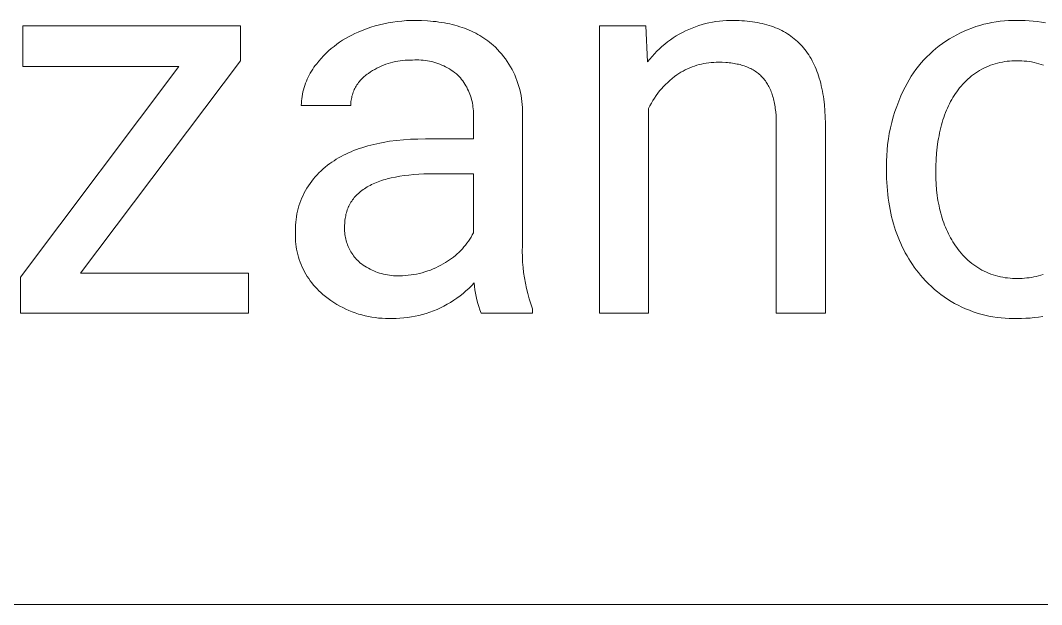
# Model space of a CAD drawing. Header units: millimetres. Extents: x -1656 to 3995, y -637 to 3312.
# Drawn here: x 2391.9 to 2533.3, y -320.6 to -239.8 of the extents above; entities that cross this region are included whole.
import ezdxf

# ---------------------------------------------------------------- set-up
doc = ezdxf.new("R2010")
doc.units = ezdxf.units.MM
doc.header["$MEASUREMENT"] = 0
doc.layers.add('Domyślny', color=7, linetype='Continuous', true_color=0x000000)

msp = doc.modelspace()

# ---------------------------------------------------------------- linework, layer by layer
at = {"layer": 'Domyślny', "color": 18, "lineweight": 15, "true_color": 0x000000}
for p, q in [((2441.61, -240.38), (2442.22, -240.23)), ((2442.22, -240.23), (2442.83, -240.11)), ((2442.83, -240.11), (2443.45, -240)), ((2443.45, -240), (2444.07, -239.92)), ((2444.07, -239.92), (2444.7, -239.86)), ((2444.7, -239.86), (2445.33, -239.81)), ((2445.33, -239.81), (2445.95, -239.79)), ((2445.95, -239.79), (2446.58, -239.79)), ((2446.58, -239.79), (2447.43, -239.8)), ((2447.43, -239.8), (2448.26, -239.84)), ((2448.26, -239.84), (2448.66, -239.87)), ((2448.66, -239.87), (2449.06, -239.91)), ((2449.06, -239.91), (2449.45, -239.95)), ((2449.45, -239.95), (2449.84, -240)), ((2449.84, -240), (2450.22, -240.06)), ((2450.22, -240.06), (2450.59, -240.12)), ((2450.59, -240.12), (2450.96, -240.19)), ((2450.96, -240.19), (2451.33, -240.27)), ((2451.33, -240.27), (2451.68, -240.35)), ((2486.26, -240.35), (2486.74, -240.22)), ((2486.74, -240.22), (2487.22, -240.11)), ((2487.22, -240.11), (2487.7, -240.01)), ((2487.7, -240.01), (2488.18, -239.94)), ((2488.18, -239.94), (2488.67, -239.87)), ((2488.67, -239.87), (2489.15, -239.83)), ((2489.15, -239.83), (2489.64, -239.8)), ((2489.64, -239.8), (2490.13, -239.79)), ((2490.13, -239.79), (2490.62, -239.79)), ((2490.62, -239.79), (2491.02, -239.79)), ((2491.02, -239.79), (2491.4, -239.8)), ((2491.4, -239.8), (2491.78, -239.82)), ((2491.78, -239.82), (2492.15, -239.85)), ((2492.15, -239.85), (2492.52, -239.88)), ((2492.52, -239.88), (2492.88, -239.91)), ((2492.88, -239.91), (2493.23, -239.96)), ((2493.23, -239.96), (2493.58, -240.01)), ((2493.58, -240.01), (2493.92, -240.07)), ((2493.92, -240.07), (2494.26, -240.14)), ((2494.26, -240.14), (2494.59, -240.21)), ((2494.59, -240.21), (2494.91, -240.29)), ((2494.91, -240.29), (2495.23, -240.38)), ((2525.27, -240.32), (2525.83, -240.19)), ((2525.83, -240.19), (2526.39, -240.07)), ((2526.39, -240.07), (2526.96, -239.98)), ((2526.96, -239.98), (2527.53, -239.9)), ((2527.53, -239.9), (2528.11, -239.85)), ((2528.11, -239.85), (2528.68, -239.81)), ((2528.68, -239.81), (2529.26, -239.79)), ((2529.26, -239.79), (2529.84, -239.79)), ((2529.84, -239.79), (2530.41, -239.78)), ((2530.41, -239.78), (2530.97, -239.79)), ((2530.97, -239.79), (2531.54, -239.82)), ((2531.54, -239.82), (2532.11, -239.86)), ((2532.11, -239.86), (2532.67, -239.93)), ((2532.67, -239.93), (2533.24, -240.01)), ((2533.24, -240.01), (2533.79, -240.12)), ((2392.22, -246.14), (2392.22, -240.53)), ((2392.22, -240.53), (2422.37, -240.53)), ((2422.37, -240.53), (2422.37, -245.35)), ((2437.76, -241.81), (2438.2, -241.6)), ((2438.2, -241.6), (2438.64, -241.41)), ((2438.64, -241.41), (2439.22, -241.16)), ((2439.22, -241.16), (2439.81, -240.94)), ((2439.81, -240.94), (2440.4, -240.73)), ((2440.4, -240.73), (2441, -240.55)), ((2441, -240.55), (2441.61, -240.38)), ((2451.68, -240.35), (2452.03, -240.45)), ((2452.03, -240.45), (2452.38, -240.54)), ((2452.38, -240.54), (2452.72, -240.65)), ((2452.72, -240.65), (2453.05, -240.76)), ((2453.05, -240.76), (2453.38, -240.87)), ((2453.38, -240.87), (2453.7, -241)), ((2453.7, -241), (2454.02, -241.13)), ((2454.02, -241.13), (2454.33, -241.27)), ((2454.33, -241.27), (2454.63, -241.41)), ((2454.63, -241.41), (2454.93, -241.56)), ((2454.93, -241.56), (2455.22, -241.72)), ((2455.22, -241.72), (2455.51, -241.88)), ((2472.05, -280.29), (2472.05, -240.52)), ((2472.05, -240.52), (2478.49, -240.52)), ((2478.49, -240.52), (2478.71, -245.53)), ((2482.69, -241.93), (2483.11, -241.68)), ((2483.11, -241.68), (2483.54, -241.44)), ((2483.54, -241.44), (2483.98, -241.22)), ((2483.98, -241.22), (2484.42, -241.02)), ((2484.42, -241.02), (2484.87, -240.83)), ((2484.87, -240.83), (2485.33, -240.65)), ((2485.33, -240.65), (2485.8, -240.49)), ((2485.8, -240.49), (2486.26, -240.35)), ((2495.23, -240.38), (2495.54, -240.47)), ((2495.54, -240.47), (2495.85, -240.57)), ((2495.85, -240.57), (2496.15, -240.68)), ((2496.15, -240.68), (2496.44, -240.79)), ((2496.44, -240.79), (2496.73, -240.91)), ((2496.73, -240.91), (2497.01, -241.04)), ((2497.01, -241.04), (2497.28, -241.18)), ((2497.28, -241.18), (2497.55, -241.32)), ((2497.55, -241.32), (2497.81, -241.47)), ((2497.81, -241.47), (2498.07, -241.63)), ((2498.07, -241.63), (2498.32, -241.79)), ((2521.51, -241.76), (2522.02, -241.5)), ((2522.02, -241.5), (2522.55, -241.26)), ((2522.55, -241.26), (2523.08, -241.04)), ((2523.08, -241.04), (2523.62, -240.83)), ((2523.62, -240.83), (2524.16, -240.64)), ((2524.16, -240.64), (2524.71, -240.47)), ((2524.71, -240.47), (2525.27, -240.32)), ((2435.31, -243.37), (2435.7, -243.08)), ((2435.7, -243.08), (2436.09, -242.8)), ((2436.09, -242.8), (2436.49, -242.53)), ((2436.49, -242.53), (2436.91, -242.28)), ((2436.91, -242.28), (2437.33, -242.04)), ((2437.33, -242.04), (2437.76, -241.81)), ((2455.51, -241.88), (2455.79, -242.05)), ((2455.79, -242.05), (2456.06, -242.23)), ((2456.06, -242.23), (2456.33, -242.41)), ((2456.33, -242.41), (2456.59, -242.6)), ((2456.59, -242.6), (2456.85, -242.8)), ((2456.85, -242.8), (2457.1, -243)), ((2457.1, -243), (2457.35, -243.21)), ((2480.71, -243.38), (2481.09, -243.06)), ((2481.09, -243.06), (2481.47, -242.76)), ((2481.47, -242.76), (2481.87, -242.47)), ((2481.87, -242.47), (2482.27, -242.19)), ((2482.27, -242.19), (2482.69, -241.93)), ((2498.32, -241.79), (2498.56, -241.96)), ((2498.56, -241.96), (2498.8, -242.14)), ((2498.8, -242.14), (2499.03, -242.32)), ((2499.03, -242.32), (2499.26, -242.51)), ((2499.26, -242.51), (2499.48, -242.71)), ((2499.48, -242.71), (2499.69, -242.92)), ((2499.69, -242.92), (2499.9, -243.13)), ((2499.9, -243.13), (2500.1, -243.35)), ((2519.09, -243.31), (2519.55, -242.97)), ((2519.55, -242.97), (2520.02, -242.64)), ((2520.02, -242.64), (2520.5, -242.33)), ((2520.5, -242.33), (2521, -242.04)), ((2521, -242.04), (2521.51, -241.76)), ((2433.87, -244.67), (2434.22, -244.33)), ((2434.22, -244.33), (2434.57, -244)), ((2434.57, -244), (2434.93, -243.68)), ((2434.93, -243.68), (2435.31, -243.37)), ((2457.35, -243.21), (2457.66, -243.5)), ((2457.66, -243.5), (2457.96, -243.81)), ((2457.96, -243.81), (2458.24, -244.12)), ((2458.24, -244.12), (2458.52, -244.44)), ((2458.52, -244.44), (2458.79, -244.77)), ((2479.33, -244.77), (2479.66, -244.4)), ((2479.66, -244.4), (2480, -244.05)), ((2480, -244.05), (2480.35, -243.71)), ((2480.35, -243.71), (2480.71, -243.38)), ((2500.1, -243.35), (2500.3, -243.57)), ((2500.3, -243.57), (2500.49, -243.8)), ((2500.49, -243.8), (2500.67, -244.04)), ((2500.67, -244.04), (2500.85, -244.29)), ((2500.85, -244.29), (2501.02, -244.54)), ((2501.02, -244.54), (2501.18, -244.8)), ((2517.37, -244.83), (2517.78, -244.43)), ((2517.78, -244.43), (2518.2, -244.04)), ((2518.2, -244.04), (2518.64, -243.67)), ((2518.64, -243.67), (2519.09, -243.31)), ((2422.37, -245.35), (2400.2, -274.74)), ((2432.72, -246.02), (2432.92, -245.77)), ((2432.92, -245.77), (2433.23, -245.4)), ((2433.23, -245.4), (2433.54, -245.03)), ((2433.54, -245.03), (2433.87, -244.67)), ((2442.17, -245.96), (2441.85, -246.09)), ((2442.49, -245.84), (2442.17, -245.96)), ((2442.81, -245.73), (2442.49, -245.84)), ((2443.14, -245.63), (2442.81, -245.73)), ((2443.47, -245.54), (2443.14, -245.63)), ((2443.8, -245.47), (2443.47, -245.54)), ((2444.14, -245.4), (2443.8, -245.47)), ((2444.48, -245.35), (2444.14, -245.4)), ((2444.82, -245.31), (2444.48, -245.35)), ((2445.16, -245.28), (2444.82, -245.31)), ((2445.5, -245.26), (2445.16, -245.28)), ((2445.84, -245.26), (2445.5, -245.26)), ((2446.19, -245.26), (2445.84, -245.26)), ((2446.48, -245.25), (2446.19, -245.26)), ((2446.78, -245.24), (2446.48, -245.25)), ((2447.07, -245.25), (2446.78, -245.24)), ((2447.37, -245.26), (2447.07, -245.25)), ((2447.66, -245.28), (2447.37, -245.26)), ((2447.96, -245.32), (2447.66, -245.28)), ((2448.25, -245.36), (2447.96, -245.32)), ((2448.54, -245.42), (2448.25, -245.36)), ((2448.83, -245.48), (2448.54, -245.42)), ((2449.11, -245.55), (2448.83, -245.48)), ((2449.4, -245.64), (2449.11, -245.55)), ((2449.68, -245.73), (2449.4, -245.64)), ((2449.95, -245.83), (2449.68, -245.73)), ((2450.23, -245.95), (2449.95, -245.83)), ((2450.5, -246.07), (2450.23, -245.95)), ((2458.79, -244.77), (2459.05, -245.11)), ((2459.05, -245.11), (2459.29, -245.46)), ((2459.29, -245.46), (2459.52, -245.82)), ((2459.52, -245.82), (2459.74, -246.18)), ((2478.71, -245.53), (2479.02, -245.14)), ((2479.02, -245.14), (2479.33, -244.77)), ((2485.85, -245.89), (2485.52, -245.98)), ((2486.18, -245.81), (2485.85, -245.89)), ((2486.51, -245.74), (2486.18, -245.81)), ((2486.85, -245.68), (2486.51, -245.74)), ((2487.19, -245.63), (2486.85, -245.68)), ((2487.53, -245.6), (2487.19, -245.63)), ((2487.87, -245.58), (2487.53, -245.6)), ((2488.21, -245.57), (2487.87, -245.58)), ((2488.55, -245.57), (2488.21, -245.57)), ((2489.06, -245.57), (2488.55, -245.57)), ((2489.54, -245.6), (2489.06, -245.57)), ((2489.78, -245.62), (2489.54, -245.6)), ((2490.01, -245.64), (2489.78, -245.62)), ((2490.24, -245.66), (2490.01, -245.64)), ((2490.47, -245.69), (2490.24, -245.66)), ((2490.69, -245.73), (2490.47, -245.69)), ((2490.9, -245.77), (2490.69, -245.73)), ((2491.11, -245.81), (2490.9, -245.77)), ((2491.32, -245.85), (2491.11, -245.81)), ((2491.53, -245.9), (2491.32, -245.85)), ((2491.72, -245.96), (2491.53, -245.9)), ((2491.92, -246.02), (2491.72, -245.96)), ((2501.18, -244.8), (2501.34, -245.07)), ((2501.34, -245.07), (2501.49, -245.35)), ((2501.49, -245.35), (2501.64, -245.63)), ((2501.64, -245.63), (2501.78, -245.92)), ((2501.78, -245.92), (2501.91, -246.21)), ((2516.22, -246.12), (2516.59, -245.67)), ((2516.59, -245.67), (2516.97, -245.25)), ((2516.97, -245.25), (2517.37, -244.83)), ((2526.52, -245.87), (2526.2, -245.98)), ((2526.84, -245.77), (2526.52, -245.87)), ((2527.17, -245.68), (2526.84, -245.77)), ((2527.5, -245.6), (2527.17, -245.68)), ((2527.83, -245.54), (2527.5, -245.6)), ((2528.16, -245.48), (2527.83, -245.54)), ((2528.49, -245.44), (2528.16, -245.48)), ((2528.83, -245.41), (2528.49, -245.44)), ((2529.16, -245.39), (2528.83, -245.41)), ((2529.5, -245.38), (2529.16, -245.39)), ((2529.84, -245.38), (2529.5, -245.38)), ((2530.18, -245.38), (2529.84, -245.38)), ((2530.52, -245.38), (2530.18, -245.38)), ((2530.86, -245.4), (2530.52, -245.38)), ((2531.2, -245.44), (2530.86, -245.4)), ((2531.54, -245.48), (2531.2, -245.44)), ((2531.88, -245.53), (2531.54, -245.48)), ((2532.21, -245.6), (2531.88, -245.53)), ((2532.55, -245.68), (2532.21, -245.6)), ((2532.88, -245.77), (2532.55, -245.68)), ((2533.2, -245.87), (2532.88, -245.77)), ((2533.53, -245.98), (2533.2, -245.87)), ((2391.9, -275.29), (2413.84, -246.14)), ((2413.84, -246.14), (2392.22, -246.14)), ((2431.73, -247.61), (2431.88, -247.34)), ((2431.88, -247.34), (2432.03, -247.06)), ((2432.03, -247.06), (2432.19, -246.79)), ((2432.19, -246.79), (2432.36, -246.53)), ((2432.36, -246.53), (2432.54, -246.27)), ((2432.54, -246.27), (2432.72, -246.02)), ((2439.76, -247.32), (2439.61, -247.44)), ((2439.92, -247.21), (2439.76, -247.32)), ((2440.07, -247.11), (2439.92, -247.21)), ((2440.35, -246.91), (2440.07, -247.11)), ((2440.64, -246.73), (2440.35, -246.91)), ((2440.94, -246.55), (2440.64, -246.73)), ((2441.24, -246.39), (2440.94, -246.55)), ((2441.54, -246.24), (2441.24, -246.39)), ((2441.85, -246.09), (2441.54, -246.24)), ((2450.76, -246.2), (2450.5, -246.07)), ((2451.02, -246.34), (2450.76, -246.2)), ((2451.28, -246.49), (2451.02, -246.34)), ((2451.53, -246.64), (2451.28, -246.49)), ((2451.77, -246.81), (2451.53, -246.64)), ((2452.01, -246.98), (2451.77, -246.81)), ((2452.25, -247.16), (2452.01, -246.98)), ((2452.47, -247.35), (2452.25, -247.16)), ((2452.65, -247.54), (2452.47, -247.35)), ((2459.74, -246.18), (2459.95, -246.55)), ((2459.95, -246.55), (2460.14, -246.93)), ((2460.14, -246.93), (2460.32, -247.32)), ((2460.32, -247.32), (2460.49, -247.71)), ((2482.76, -247.32), (2482.43, -247.56)), ((2483.04, -247.13), (2482.76, -247.32)), ((2483.33, -246.95), (2483.04, -247.13)), ((2483.63, -246.78), (2483.33, -246.95)), ((2483.93, -246.62), (2483.63, -246.78)), ((2484.24, -246.47), (2483.93, -246.62)), ((2484.55, -246.33), (2484.24, -246.47)), ((2484.87, -246.2), (2484.55, -246.33)), ((2485.19, -246.09), (2484.87, -246.2)), ((2485.52, -245.98), (2485.19, -246.09)), ((2492.11, -246.08), (2491.92, -246.02)), ((2492.3, -246.14), (2492.11, -246.08)), ((2492.48, -246.21), (2492.3, -246.14)), ((2492.65, -246.29), (2492.48, -246.21)), ((2492.83, -246.37), (2492.65, -246.29)), ((2493, -246.45), (2492.83, -246.37)), ((2493.16, -246.53), (2493, -246.45)), ((2493.32, -246.62), (2493.16, -246.53)), ((2493.48, -246.72), (2493.32, -246.62)), ((2493.63, -246.82), (2493.48, -246.72)), ((2493.78, -246.92), (2493.63, -246.82)), ((2493.92, -247.02), (2493.78, -246.92)), ((2494.06, -247.14), (2493.92, -247.02)), ((2494.2, -247.25), (2494.06, -247.14)), ((2494.33, -247.37), (2494.2, -247.25)), ((2494.45, -247.49), (2494.33, -247.37)), ((2501.91, -246.21), (2502.04, -246.51)), ((2502.04, -246.51), (2502.16, -246.82)), ((2502.16, -246.82), (2502.28, -247.14)), ((2502.28, -247.14), (2502.39, -247.46)), ((2515.22, -247.51), (2515.54, -247.04)), ((2515.54, -247.04), (2515.87, -246.57)), ((2515.87, -246.57), (2516.22, -246.12)), ((2523.84, -247.25), (2523.57, -247.45)), ((2524.11, -247.06), (2523.84, -247.25)), ((2524.4, -246.87), (2524.11, -247.06)), ((2524.68, -246.7), (2524.4, -246.87)), ((2524.98, -246.53), (2524.68, -246.7)), ((2525.28, -246.38), (2524.98, -246.53)), ((2525.58, -246.24), (2525.28, -246.38)), ((2525.89, -246.1), (2525.58, -246.24)), ((2526.2, -245.98), (2525.89, -246.1)), ((2431.16, -249.08), (2431.26, -248.78)), ((2431.26, -248.78), (2431.36, -248.48)), ((2431.36, -248.48), (2431.48, -248.19)), ((2431.48, -248.19), (2431.6, -247.9)), ((2431.6, -247.9), (2431.73, -247.61)), ((2438.49, -248.7), (2438.39, -248.86)), ((2438.59, -248.54), (2438.49, -248.7)), ((2438.7, -248.39), (2438.59, -248.54)), ((2438.82, -248.24), (2438.7, -248.39)), ((2438.94, -248.1), (2438.82, -248.24)), ((2439.07, -247.96), (2438.94, -248.1)), ((2439.2, -247.82), (2439.07, -247.96)), ((2439.33, -247.69), (2439.2, -247.82)), ((2439.47, -247.56), (2439.33, -247.69)), ((2439.61, -247.44), (2439.47, -247.56)), ((2452.82, -247.74), (2452.65, -247.54)), ((2452.98, -247.94), (2452.82, -247.74)), ((2453.14, -248.15), (2452.98, -247.94)), ((2453.29, -248.36), (2453.14, -248.15)), ((2453.43, -248.58), (2453.29, -248.36)), ((2453.57, -248.81), (2453.43, -248.58)), ((2460.49, -247.71), (2460.64, -248.11)), ((2460.64, -248.11), (2460.78, -248.51)), ((2460.78, -248.51), (2460.91, -248.91)), ((2481.21, -248.63), (2480.92, -248.93)), ((2481.5, -248.35), (2481.21, -248.63)), ((2481.8, -248.08), (2481.5, -248.35)), ((2482.11, -247.81), (2481.8, -248.08)), ((2482.43, -247.56), (2482.11, -247.81)), ((2494.58, -247.62), (2494.45, -247.49)), ((2494.7, -247.75), (2494.58, -247.62)), ((2494.81, -247.88), (2494.7, -247.75)), ((2494.92, -248.02), (2494.81, -247.88)), ((2495.03, -248.16), (2494.92, -248.02)), ((2495.14, -248.31), (2495.03, -248.16)), ((2495.24, -248.46), (2495.14, -248.31)), ((2495.33, -248.62), (2495.24, -248.46)), ((2495.43, -248.78), (2495.33, -248.62)), ((2495.52, -248.94), (2495.43, -248.78)), ((2502.39, -247.46), (2502.49, -247.79)), ((2502.49, -247.79), (2502.59, -248.13)), ((2502.59, -248.13), (2502.68, -248.47)), ((2502.68, -248.47), (2502.77, -248.82)), ((2514.36, -249), (2514.63, -248.5)), ((2514.63, -248.5), (2514.91, -248)), ((2514.91, -248), (2515.22, -247.51)), ((2522.34, -248.6), (2522.12, -248.86)), ((2522.57, -248.36), (2522.34, -248.6)), ((2522.81, -248.12), (2522.57, -248.36)), ((2523.06, -247.89), (2522.81, -248.12)), ((2523.31, -247.67), (2523.06, -247.89)), ((2523.57, -247.45), (2523.31, -247.67)), ((2430.89, -250.3), (2430.94, -249.99)), ((2430.94, -249.99), (2431, -249.68)), ((2431, -249.68), (2431.08, -249.38)), ((2431.08, -249.38), (2431.16, -249.08)), ((2437.86, -250.06), (2437.8, -250.25)), ((2437.91, -249.88), (2437.86, -250.06)), ((2437.98, -249.71), (2437.91, -249.88)), ((2438.05, -249.53), (2437.98, -249.71)), ((2438.12, -249.36), (2438.05, -249.53)), ((2438.21, -249.19), (2438.12, -249.36)), ((2438.29, -249.02), (2438.21, -249.19)), ((2438.39, -248.86), (2438.29, -249.02)), ((2453.7, -249.03), (2453.57, -248.81)), ((2453.81, -249.27), (2453.7, -249.03)), ((2453.93, -249.5), (2453.81, -249.27)), ((2454.03, -249.74), (2453.93, -249.5)), ((2454.13, -249.98), (2454.03, -249.74)), ((2454.21, -250.23), (2454.13, -249.98)), ((2460.91, -248.91), (2461.02, -249.32)), ((2461.02, -249.32), (2461.11, -249.74)), ((2461.11, -249.74), (2461.2, -250.16)), ((2461.2, -250.16), (2461.27, -250.58)), ((2479.9, -250.19), (2479.67, -250.53)), ((2480.14, -249.86), (2479.9, -250.19)), ((2480.39, -249.54), (2480.14, -249.86)), ((2480.65, -249.23), (2480.39, -249.54)), ((2480.92, -248.93), (2480.65, -249.23)), ((2495.6, -249.11), (2495.52, -248.94)), ((2495.68, -249.29), (2495.6, -249.11)), ((2495.76, -249.47), (2495.68, -249.29)), ((2495.84, -249.65), (2495.76, -249.47)), ((2495.91, -249.84), (2495.84, -249.65)), ((2495.97, -250.03), (2495.91, -249.84)), ((2496.03, -250.23), (2495.97, -250.03)), ((2502.77, -248.82), (2502.85, -249.18)), ((2502.85, -249.18), (2502.92, -249.55)), ((2502.92, -249.55), (2502.99, -249.92)), ((2502.99, -249.92), (2503.05, -250.3)), ((2513.78, -250.23), (2514.11, -249.52)), ((2514.11, -249.52), (2514.36, -249)), ((2521.16, -250.17), (2520.99, -250.44)), ((2521.34, -249.9), (2521.16, -250.17)), ((2521.52, -249.64), (2521.34, -249.9)), ((2521.71, -249.39), (2521.52, -249.64)), ((2521.91, -249.12), (2521.71, -249.39)), ((2522.12, -248.86), (2521.91, -249.12)), ((2430.77, -251.55), (2430.79, -251.24)), ((2437.62, -251.55), (2430.77, -251.55)), ((2430.79, -251.24), (2430.81, -250.92)), ((2430.81, -250.92), (2430.84, -250.61)), ((2430.84, -250.61), (2430.89, -250.3)), ((2437.63, -251.36), (2437.62, -251.55)), ((2437.64, -251.17), (2437.63, -251.36)), ((2437.66, -250.98), (2437.64, -251.17)), ((2437.69, -250.8), (2437.66, -250.98)), ((2437.72, -250.61), (2437.69, -250.8)), ((2437.76, -250.43), (2437.72, -250.61)), ((2437.8, -250.25), (2437.76, -250.43)), ((2454.29, -250.48), (2454.21, -250.23)), ((2454.36, -250.73), (2454.29, -250.48)), ((2454.42, -250.98), (2454.36, -250.73)), ((2454.47, -251.24), (2454.42, -250.98)), ((2454.52, -251.49), (2454.47, -251.24)), ((2454.55, -251.75), (2454.52, -251.49)), ((2461.27, -250.58), (2461.32, -251)), ((2461.32, -251), (2461.36, -251.42)), ((2461.36, -251.42), (2461.39, -251.85)), ((2479.05, -251.58), (2478.86, -251.95)), ((2479.24, -251.22), (2479.05, -251.58)), ((2479.45, -250.87), (2479.24, -251.22)), ((2479.67, -250.53), (2479.45, -250.87)), ((2496.09, -250.43), (2496.03, -250.23)), ((2496.15, -250.63), (2496.09, -250.43)), ((2496.2, -250.84), (2496.15, -250.63)), ((2496.25, -251.06), (2496.2, -250.84)), ((2496.29, -251.28), (2496.25, -251.06)), ((2496.33, -251.5), (2496.29, -251.28)), ((2496.37, -251.73), (2496.33, -251.5)), ((2503.05, -250.3), (2503.1, -250.68)), ((2503.1, -250.68), (2503.2, -251.47)), ((2503.2, -251.47), (2503.26, -252.29)), ((2513.2, -251.67), (2513.48, -250.94)), ((2513.48, -250.94), (2513.78, -250.23)), ((2520.36, -251.6), (2520.22, -251.9)), ((2520.51, -251.3), (2520.36, -251.6)), ((2520.66, -251), (2520.51, -251.3)), ((2520.82, -250.72), (2520.66, -251)), ((2520.99, -250.44), (2520.82, -250.72)), ((2454.58, -252.01), (2454.55, -251.75)), ((2454.6, -252.27), (2454.58, -252.01)), ((2454.61, -252.53), (2454.6, -252.27)), ((2454.6, -253.05), (2454.61, -252.79)), ((2454.61, -252.79), (2454.61, -252.53)), ((2461.39, -251.85), (2461.4, -252.27)), ((2461.4, -252.27), (2461.39, -252.7)), ((2461.39, -252.7), (2461.39, -270.99)), ((2478.86, -251.95), (2478.86, -280.29)), ((2496.4, -251.96), (2496.37, -251.73)), ((2496.46, -252.44), (2496.4, -251.96)), ((2496.5, -252.93), (2496.46, -252.44)), ((2496.52, -253.45), (2496.5, -252.93)), ((2503.26, -252.29), (2503.31, -253.14)), ((2512.72, -253.14), (2512.95, -252.4)), ((2512.95, -252.4), (2513.2, -251.67)), ((2519.83, -252.87), (2519.71, -253.2)), ((2519.95, -252.54), (2519.83, -252.87)), ((2520.08, -252.22), (2519.95, -252.54)), ((2520.22, -251.9), (2520.08, -252.22)), ((2454.6, -256.18), (2454.6, -253.05)), ((2496.53, -253.98), (2496.52, -253.45)), ((2496.53, -280.29), (2496.53, -253.98)), ((2503.31, -253.14), (2503.33, -254.02)), ((2503.33, -254.02), (2503.33, -280.29)), ((2512.33, -254.64), (2512.51, -253.89)), ((2512.51, -253.89), (2512.72, -253.14)), ((2519.4, -254.24), (2519.3, -254.61)), ((2519.5, -253.89), (2519.4, -254.24)), ((2519.6, -253.54), (2519.5, -253.89)), ((2519.71, -253.2), (2519.6, -253.54)), ((2512.05, -256.17), (2512.18, -255.41)), ((2512.18, -255.41), (2512.33, -254.64)), ((2519.06, -255.73), (2518.99, -256.12)), ((2519.13, -255.35), (2519.06, -255.73)), ((2519.21, -254.97), (2519.13, -255.35)), ((2519.3, -254.61), (2519.21, -254.97)), ((2439.18, -257.39), (2439.57, -257.26)), ((2439.57, -257.26), (2439.98, -257.15)), ((2439.98, -257.15), (2440.39, -257.04)), ((2440.39, -257.04), (2440.81, -256.93)), ((2440.81, -256.93), (2441.23, -256.84)), ((2441.23, -256.84), (2441.67, -256.75)), ((2441.67, -256.75), (2442.11, -256.66)), ((2442.11, -256.66), (2443.01, -256.51)), ((2443.01, -256.51), (2443.95, -256.39)), ((2443.95, -256.39), (2444.91, -256.3)), ((2444.91, -256.3), (2445.9, -256.23)), ((2445.9, -256.23), (2446.92, -256.19)), ((2446.92, -256.19), (2447.97, -256.18)), ((2447.97, -256.18), (2454.6, -256.18)), ((2511.87, -257.71), (2511.95, -256.94)), ((2511.95, -256.94), (2512.05, -256.17)), ((2518.92, -256.52), (2518.82, -257.33)), ((2518.99, -256.12), (2518.92, -256.52)), ((2435.95, -258.8), (2436.28, -258.62)), ((2436.28, -258.62), (2436.61, -258.44)), ((2436.61, -258.44), (2436.96, -258.27)), ((2436.96, -258.27), (2437.31, -258.11)), ((2437.31, -258.11), (2437.67, -257.95)), ((2437.67, -257.95), (2438.03, -257.8)), ((2438.03, -257.8), (2438.41, -257.66)), ((2438.41, -257.66), (2438.79, -257.52)), ((2438.79, -257.52), (2439.18, -257.39)), ((2511.79, -259.26), (2511.82, -258.49)), ((2511.82, -258.49), (2511.87, -257.71)), ((2518.73, -258.17), (2518.67, -259.03)), ((2518.82, -257.33), (2518.73, -258.17)), ((2433.8, -260.32), (2434.09, -260.07)), ((2434.09, -260.07), (2434.4, -259.83)), ((2434.4, -259.83), (2434.71, -259.6)), ((2434.71, -259.6), (2435.01, -259.39)), ((2435.01, -259.39), (2435.31, -259.19)), ((2435.31, -259.19), (2435.63, -258.99)), ((2435.63, -258.99), (2435.95, -258.8)), ((2511.79, -260.04), (2511.79, -259.26)), ((2511.79, -260.51), (2511.79, -260.04)), ((2518.63, -259.93), (2518.62, -260.85)), ((2518.67, -259.03), (2518.63, -259.93)), ((2432.46, -261.71), (2432.71, -261.42)), ((2432.71, -261.42), (2432.96, -261.13)), ((2432.96, -261.13), (2433.23, -260.85)), ((2433.23, -260.85), (2433.51, -260.58)), ((2433.51, -260.58), (2433.8, -260.32)), ((2443.8, -261.45), (2443.23, -261.57)), ((2444.4, -261.34), (2443.8, -261.45)), ((2445.02, -261.25), (2444.4, -261.34)), ((2445.67, -261.17), (2445.02, -261.25)), ((2446.34, -261.11), (2445.67, -261.17)), ((2447.04, -261.06), (2446.34, -261.11)), ((2447.76, -261.02), (2447.04, -261.06)), ((2448.5, -261), (2447.76, -261.02)), ((2449.27, -261), (2448.5, -261)), ((2454.6, -261), (2449.27, -261)), ((2454.6, -269.16), (2454.6, -261)), ((2511.8, -261.09), (2511.79, -260.51)), ((2511.81, -261.66), (2511.8, -261.09)), ((2518.62, -260.85), (2518.63, -261.66)), ((2431.57, -262.98), (2431.78, -262.65)), ((2431.78, -262.65), (2431.99, -262.33)), ((2431.99, -262.33), (2432.22, -262.02)), ((2432.22, -262.02), (2432.46, -261.71)), ((2439.9, -262.82), (2439.71, -262.94)), ((2440.1, -262.71), (2439.9, -262.82)), ((2440.3, -262.6), (2440.1, -262.71)), ((2440.51, -262.49), (2440.3, -262.6)), ((2440.73, -262.39), (2440.51, -262.49)), ((2440.95, -262.29), (2440.73, -262.39)), ((2441.18, -262.2), (2440.95, -262.29)), ((2441.41, -262.11), (2441.18, -262.2)), ((2441.66, -262.02), (2441.41, -262.11)), ((2441.9, -261.94), (2441.66, -262.02)), ((2442.16, -261.86), (2441.9, -261.94)), ((2442.42, -261.78), (2442.16, -261.86)), ((2442.68, -261.71), (2442.42, -261.78)), ((2443.23, -261.57), (2442.68, -261.71)), ((2511.84, -262.22), (2511.81, -261.66)), ((2511.87, -262.77), (2511.84, -262.22)), ((2511.91, -263.32), (2511.87, -262.77)), ((2518.63, -261.66), (2518.67, -262.46)), ((2518.67, -262.46), (2518.73, -263.23)), ((2430.87, -264.35), (2431.02, -264)), ((2431.02, -264), (2431.19, -263.65)), ((2431.19, -263.65), (2431.38, -263.31)), ((2431.38, -263.31), (2431.57, -262.98)), ((2438.12, -264.29), (2438.06, -264.37)), ((2438.25, -264.14), (2438.12, -264.29)), ((2438.39, -263.99), (2438.25, -264.14)), ((2438.53, -263.85), (2438.39, -263.99)), ((2438.68, -263.71), (2438.53, -263.85)), ((2438.84, -263.57), (2438.68, -263.71)), ((2439, -263.44), (2438.84, -263.57)), ((2439.17, -263.31), (2439, -263.44)), ((2439.34, -263.18), (2439.17, -263.31)), ((2439.52, -263.06), (2439.34, -263.18)), ((2439.71, -262.94), (2439.52, -263.06)), ((2511.97, -263.86), (2511.91, -263.32)), ((2512.03, -264.39), (2511.97, -263.86)), ((2518.73, -263.23), (2518.82, -263.99)), ((2518.82, -263.99), (2518.87, -264.36)), ((2430.36, -265.81), (2430.46, -265.44)), ((2430.46, -265.44), (2430.59, -265.07)), ((2430.59, -265.07), (2430.72, -264.71)), ((2430.72, -264.71), (2430.87, -264.35)), ((2437.25, -265.73), (2437.22, -265.82)), ((2437.29, -265.64), (2437.25, -265.73)), ((2437.33, -265.55), (2437.29, -265.64)), ((2437.38, -265.46), (2437.33, -265.55)), ((2437.42, -265.37), (2437.38, -265.46)), ((2437.46, -265.28), (2437.42, -265.37)), ((2437.51, -265.19), (2437.46, -265.28)), ((2437.56, -265.11), (2437.51, -265.19)), ((2437.61, -265.02), (2437.56, -265.11)), ((2437.66, -264.94), (2437.61, -265.02)), ((2437.71, -264.85), (2437.66, -264.94)), ((2437.77, -264.77), (2437.71, -264.85)), ((2437.82, -264.69), (2437.77, -264.77)), ((2437.88, -264.61), (2437.82, -264.69)), ((2437.94, -264.53), (2437.88, -264.61)), ((2438, -264.45), (2437.94, -264.53)), ((2438.06, -264.37), (2438, -264.45)), ((2512.11, -264.92), (2512.03, -264.39)), ((2512.19, -265.44), (2512.11, -264.92)), ((2512.29, -265.95), (2512.19, -265.44)), ((2518.87, -264.36), (2518.92, -264.72)), ((2518.92, -264.72), (2518.99, -265.08)), ((2518.99, -265.08), (2519.06, -265.44)), ((2519.06, -265.44), (2519.13, -265.79)), ((2430.05, -267.33), (2430.11, -266.94)), ((2430.11, -266.94), (2430.18, -266.56)), ((2430.18, -266.56), (2430.26, -266.19)), ((2430.26, -266.19), (2430.36, -265.81)), ((2436.89, -267), (2436.85, -267.21)), ((2436.93, -266.8), (2436.89, -267)), ((2436.97, -266.6), (2436.93, -266.8)), ((2437.02, -266.4), (2436.97, -266.6)), ((2437.08, -266.2), (2437.02, -266.4)), ((2437.15, -266.01), (2437.08, -266.2)), ((2437.22, -265.82), (2437.15, -266.01)), ((2512.39, -266.46), (2512.29, -265.95)), ((2512.5, -266.95), (2512.39, -266.46)), ((2512.63, -267.44), (2512.5, -266.95)), ((2519.13, -265.79), (2519.21, -266.13)), ((2519.21, -266.13), (2519.3, -266.47)), ((2519.3, -266.47), (2519.4, -266.8)), ((2519.4, -266.8), (2519.5, -267.13)), ((2519.5, -267.13), (2519.6, -267.46)), ((2429.96, -268.48), (2429.98, -268.1)), ((2429.96, -268.87), (2429.96, -268.48)), ((2429.98, -268.1), (2430.01, -267.71)), ((2430.01, -267.71), (2430.05, -267.33)), ((2436.78, -268.32), (2436.77, -268.53)), ((2436.77, -268.53), (2436.77, -268.75)), ((2436.79, -267.86), (2436.78, -268.09)), ((2436.78, -268.09), (2436.78, -268.32)), ((2436.81, -267.64), (2436.79, -267.86)), ((2436.83, -267.43), (2436.81, -267.64)), ((2436.85, -267.21), (2436.83, -267.43)), ((2512.76, -267.93), (2512.63, -267.44)), ((2512.9, -268.4), (2512.76, -267.93)), ((2513.05, -268.87), (2512.9, -268.4)), ((2519.6, -267.46), (2519.71, -267.78)), ((2519.71, -267.78), (2519.83, -268.09)), ((2519.83, -268.09), (2519.95, -268.4)), ((2519.95, -268.4), (2520.08, -268.7)), ((2429.97, -269.26), (2429.96, -268.87)), ((2429.96, -269.62), (2429.97, -269.26)), ((2429.97, -269.99), (2429.96, -269.62)), ((2436.77, -268.75), (2436.78, -268.96)), ((2436.78, -268.96), (2436.8, -269.18)), ((2436.8, -269.18), (2436.82, -269.39)), ((2436.82, -269.39), (2436.85, -269.61)), ((2436.85, -269.61), (2436.89, -269.82)), ((2436.89, -269.82), (2436.93, -270.03)), ((2454.1, -270.04), (2454.28, -269.75)), ((2454.28, -269.75), (2454.44, -269.46)), ((2454.44, -269.46), (2454.6, -269.16)), ((2513.22, -269.33), (2513.05, -268.87)), ((2513.39, -269.79), (2513.22, -269.33)), ((2513.57, -270.23), (2513.39, -269.79)), ((2520.08, -268.7), (2520.22, -269)), ((2520.22, -269), (2520.36, -269.3)), ((2520.36, -269.3), (2520.51, -269.58)), ((2520.51, -269.58), (2520.66, -269.87)), ((2520.66, -269.87), (2520.82, -270.15)), ((2430, -270.36), (2429.97, -269.99)), ((2430.03, -270.72), (2430, -270.36)), ((2430.08, -271.09), (2430.03, -270.72)), ((2430.14, -271.45), (2430.08, -271.09)), ((2436.93, -270.03), (2436.99, -270.24)), ((2436.99, -270.24), (2437.05, -270.45)), ((2437.05, -270.45), (2437.11, -270.65)), ((2437.11, -270.65), (2437.19, -270.85)), ((2437.19, -270.85), (2437.27, -271.05)), ((2437.27, -271.05), (2437.36, -271.25)), ((2437.36, -271.25), (2437.45, -271.44)), ((2452.85, -271.63), (2453.08, -271.38)), ((2453.08, -271.38), (2453.3, -271.13)), ((2453.3, -271.13), (2453.52, -270.87)), ((2453.52, -270.87), (2453.72, -270.6)), ((2453.72, -270.6), (2453.92, -270.32)), ((2453.92, -270.32), (2454.1, -270.04)), ((2461.39, -270.99), (2461.38, -271.73)), ((2513.76, -270.67), (2513.57, -270.23)), ((2513.96, -271.1), (2513.76, -270.67)), ((2514.17, -271.53), (2513.96, -271.1)), ((2520.82, -270.15), (2520.99, -270.42)), ((2520.99, -270.42), (2521.16, -270.69)), ((2521.16, -270.69), (2521.34, -270.95)), ((2521.34, -270.95), (2521.52, -271.21)), ((2521.52, -271.21), (2521.71, -271.46)), ((2430.22, -271.81), (2430.14, -271.45)), ((2430.3, -272.17), (2430.22, -271.81)), ((2430.4, -272.52), (2430.3, -272.17)), ((2430.51, -272.87), (2430.4, -272.52)), ((2437.45, -271.44), (2437.55, -271.63)), ((2437.55, -271.63), (2437.66, -271.82)), ((2437.66, -271.82), (2437.77, -272)), ((2437.77, -272), (2437.9, -272.18)), ((2437.9, -272.18), (2438.02, -272.36)), ((2438.02, -272.36), (2438.16, -272.53)), ((2438.16, -272.53), (2438.29, -272.69)), ((2438.29, -272.69), (2438.44, -272.85)), ((2451.3, -272.93), (2451.58, -272.73)), ((2451.58, -272.73), (2451.85, -272.53)), ((2451.85, -272.53), (2452.11, -272.32)), ((2452.11, -272.32), (2452.36, -272.1)), ((2452.36, -272.1), (2452.61, -271.87)), ((2452.61, -271.87), (2452.85, -271.63)), ((2461.38, -271.73), (2461.39, -272.47)), ((2461.39, -272.47), (2461.42, -273.21)), ((2514.39, -271.95), (2514.17, -271.53)), ((2514.63, -272.36), (2514.39, -271.95)), ((2514.87, -272.76), (2514.63, -272.36)), ((2515.11, -273.16), (2514.87, -272.76)), ((2521.71, -271.46), (2521.91, -271.73)), ((2521.91, -271.73), (2522.13, -272)), ((2522.13, -272), (2522.35, -272.25)), ((2522.35, -272.25), (2522.58, -272.5)), ((2522.58, -272.5), (2522.82, -272.74)), ((2522.82, -272.74), (2523.07, -272.97)), ((2430.63, -273.22), (2430.51, -272.87)), ((2430.77, -273.56), (2430.63, -273.22)), ((2430.91, -273.9), (2430.77, -273.56)), ((2431.07, -274.23), (2430.91, -273.9)), ((2438.44, -272.85), (2438.59, -273.01)), ((2438.59, -273.01), (2438.74, -273.16)), ((2438.74, -273.16), (2438.9, -273.3)), ((2438.9, -273.3), (2439.13, -273.47)), ((2439.13, -273.47), (2439.35, -273.64)), ((2439.35, -273.64), (2439.59, -273.8)), ((2439.59, -273.8), (2439.82, -273.94)), ((2439.82, -273.94), (2440.07, -274.08)), ((2440.07, -274.08), (2440.31, -274.22)), ((2440.31, -274.22), (2440.57, -274.34)), ((2448.65, -274.32), (2449.02, -274.17)), ((2449.02, -274.17), (2449.39, -274.01)), ((2449.39, -274.01), (2449.74, -273.83)), ((2449.74, -273.83), (2450.09, -273.65)), ((2450.09, -273.65), (2450.44, -273.45)), ((2450.44, -273.45), (2450.73, -273.29)), ((2450.73, -273.29), (2451.02, -273.11)), ((2451.02, -273.11), (2451.3, -272.93)), ((2461.42, -273.21), (2461.48, -273.95)), ((2461.48, -273.95), (2461.56, -274.68)), ((2515.37, -273.55), (2515.11, -273.16)), ((2515.64, -273.93), (2515.37, -273.55)), ((2515.92, -274.31), (2515.64, -273.93)), ((2523.07, -272.97), (2523.33, -273.19)), ((2523.33, -273.19), (2523.59, -273.4)), ((2523.59, -273.4), (2523.86, -273.61)), ((2523.86, -273.61), (2524.14, -273.8)), ((2524.14, -273.8), (2524.42, -273.99)), ((2524.42, -273.99), (2524.72, -274.16)), ((2524.72, -274.16), (2525.01, -274.33)), ((2391.9, -280.29), (2391.9, -275.29)), ((2400.2, -274.74), (2423.46, -274.74)), ((2423.46, -274.74), (2423.46, -280.29)), ((2431.24, -274.56), (2431.07, -274.23)), ((2431.42, -274.88), (2431.24, -274.56)), ((2431.61, -275.2), (2431.42, -274.88)), ((2431.81, -275.51), (2431.61, -275.2)), ((2432.02, -275.81), (2431.81, -275.51)), ((2440.57, -274.34), (2440.82, -274.45)), ((2440.82, -274.45), (2441.08, -274.56)), ((2441.08, -274.56), (2441.35, -274.66)), ((2441.35, -274.66), (2441.61, -274.74)), ((2441.61, -274.74), (2441.88, -274.82)), ((2441.88, -274.82), (2442.15, -274.89)), ((2442.15, -274.89), (2442.43, -274.95)), ((2442.43, -274.95), (2442.7, -275)), ((2442.7, -275), (2442.98, -275.05)), ((2442.98, -275.05), (2443.26, -275.08)), ((2443.26, -275.08), (2443.54, -275.1)), ((2443.54, -275.1), (2443.82, -275.11)), ((2443.82, -275.11), (2444.1, -275.12)), ((2444.1, -275.12), (2444.38, -275.11)), ((2444.38, -275.11), (2444.78, -275.1)), ((2444.78, -275.1), (2445.17, -275.08)), ((2445.17, -275.08), (2445.57, -275.05)), ((2445.57, -275.05), (2445.97, -275)), ((2445.97, -275), (2446.36, -274.95)), ((2446.36, -274.95), (2446.75, -274.87)), ((2446.75, -274.87), (2447.14, -274.79)), ((2447.14, -274.79), (2447.52, -274.69)), ((2447.52, -274.69), (2447.9, -274.58)), ((2447.9, -274.58), (2448.28, -274.45)), ((2448.28, -274.45), (2448.65, -274.32)), ((2461.56, -274.68), (2461.67, -275.41)), ((2461.67, -275.41), (2461.8, -276.14)), ((2516.21, -274.68), (2515.92, -274.31)), ((2516.51, -275.04), (2516.21, -274.68)), ((2516.82, -275.39), (2516.51, -275.04)), ((2517.2, -275.81), (2516.82, -275.39)), ((2525.01, -274.33), (2525.31, -274.48)), ((2525.31, -274.48), (2525.62, -274.62)), ((2525.62, -274.62), (2525.93, -274.76)), ((2525.93, -274.76), (2526.25, -274.88)), ((2526.25, -274.88), (2526.57, -274.99)), ((2526.57, -274.99), (2526.9, -275.09)), ((2526.9, -275.09), (2527.22, -275.18)), ((2527.22, -275.18), (2527.55, -275.26)), ((2527.55, -275.26), (2527.89, -275.32)), ((2527.89, -275.32), (2528.22, -275.38)), ((2528.22, -275.38), (2528.56, -275.42)), ((2528.56, -275.42), (2528.9, -275.45)), ((2528.9, -275.45), (2529.23, -275.47)), ((2529.23, -275.47), (2529.57, -275.47)), ((2529.57, -275.47), (2529.91, -275.47)), ((2529.91, -275.47), (2530.24, -275.47)), ((2530.24, -275.47), (2530.57, -275.47)), ((2530.57, -275.47), (2530.9, -275.45)), ((2530.9, -275.45), (2531.23, -275.42)), ((2531.23, -275.42), (2531.56, -275.38)), ((2531.56, -275.38), (2531.88, -275.33)), ((2531.88, -275.33), (2532.2, -275.27)), ((2532.2, -275.27), (2532.53, -275.2)), ((2532.53, -275.2), (2532.84, -275.11)), ((2532.84, -275.11), (2533.16, -275.02)), ((2533.16, -275.02), (2533.47, -274.92)), ((2432.24, -276.1), (2432.02, -275.81)), ((2432.47, -276.39), (2432.24, -276.1)), ((2432.71, -276.66), (2432.47, -276.39)), ((2432.96, -276.93), (2432.71, -276.66)), ((2433.22, -277.19), (2432.96, -276.93)), ((2453.97, -276.86), (2453.58, -277.22)), ((2454.35, -276.49), (2453.97, -276.86)), ((2454.71, -276.11), (2454.35, -276.49)), ((2454.75, -276.58), (2454.71, -276.11)), ((2454.81, -277.06), (2454.75, -276.58)), ((2454.89, -277.53), (2454.81, -277.06)), ((2461.8, -276.14), (2461.95, -276.87)), ((2461.95, -276.87), (2462.13, -277.58)), ((2517.59, -276.22), (2517.2, -275.81)), ((2518, -276.61), (2517.59, -276.22)), ((2518.43, -276.99), (2518, -276.61)), ((2518.86, -277.35), (2518.43, -276.99)), ((2433.49, -277.44), (2433.22, -277.19)), ((2433.77, -277.69), (2433.49, -277.44)), ((2434.13, -277.99), (2433.77, -277.69)), ((2434.51, -278.28), (2434.13, -277.99)), ((2434.89, -278.55), (2434.51, -278.28)), ((2452.33, -278.21), (2451.9, -278.51)), ((2452.76, -277.89), (2452.33, -278.21)), ((2453.17, -277.56), (2452.76, -277.89)), ((2453.58, -277.22), (2453.17, -277.56)), ((2454.98, -278), (2454.89, -277.53)), ((2455.09, -278.46), (2454.98, -278)), ((2455.21, -278.93), (2455.09, -278.46)), ((2462.13, -277.58), (2462.33, -278.3)), ((2462.33, -278.3), (2462.56, -279)), ((2519.31, -277.7), (2518.86, -277.35)), ((2519.77, -278.03), (2519.31, -277.7)), ((2520.24, -278.35), (2519.77, -278.03)), ((2520.72, -278.65), (2520.24, -278.35)), ((2435.29, -278.82), (2434.89, -278.55)), ((2435.69, -279.07), (2435.29, -278.82)), ((2436.1, -279.3), (2435.69, -279.07)), ((2436.52, -279.52), (2436.1, -279.3)), ((2436.94, -279.73), (2436.52, -279.52)), ((2437.38, -279.92), (2436.94, -279.73)), ((2449.57, -279.77), (2449.08, -279.97)), ((2450.05, -279.55), (2449.57, -279.77)), ((2450.53, -279.31), (2450.05, -279.55)), ((2450.99, -279.06), (2450.53, -279.31)), ((2451.45, -278.79), (2450.99, -279.06)), ((2451.9, -278.51), (2451.45, -278.79)), ((2455.35, -279.38), (2455.21, -278.93)), ((2455.5, -279.84), (2455.35, -279.38)), ((2455.67, -280.28), (2455.5, -279.84)), ((2462.56, -279), (2462.8, -279.7)), ((2462.8, -279.7), (2462.8, -280.28)), ((2521.21, -278.93), (2520.72, -278.65)), ((2521.71, -279.2), (2521.21, -278.93)), ((2522.22, -279.45), (2521.71, -279.2)), ((2522.73, -279.68), (2522.22, -279.45)), ((2523.26, -279.89), (2522.73, -279.68)), ((2423.46, -280.29), (2391.9, -280.29)), ((2437.81, -280.1), (2437.38, -279.92)), ((2438.26, -280.26), (2437.81, -280.1)), ((2438.71, -280.41), (2438.26, -280.26)), ((2439.16, -280.54), (2438.71, -280.41)), ((2439.62, -280.66), (2439.16, -280.54)), ((2440.09, -280.76), (2439.62, -280.66)), ((2440.55, -280.84), (2440.09, -280.76)), ((2441.02, -280.91), (2440.55, -280.84)), ((2441.49, -280.97), (2441.02, -280.91)), ((2441.96, -281), (2441.49, -280.97)), ((2442.44, -281.02), (2441.96, -281)), ((2442.91, -281.03), (2442.44, -281.02)), ((2443.38, -281.02), (2442.91, -281.03)), ((2443.91, -281.01), (2443.38, -281.02)), ((2444.44, -280.99), (2443.91, -281.01)), ((2444.97, -280.95), (2444.44, -280.99)), ((2445.5, -280.89), (2444.97, -280.95)), ((2446.02, -280.81), (2445.5, -280.89)), ((2446.54, -280.72), (2446.02, -280.81)), ((2447.06, -280.6), (2446.54, -280.72)), ((2447.57, -280.47), (2447.06, -280.6)), ((2448.08, -280.32), (2447.57, -280.47)), ((2448.58, -280.15), (2448.08, -280.32)), ((2449.08, -279.97), (2448.58, -280.15)), ((2462.8, -280.28), (2455.67, -280.28)), ((2478.86, -280.29), (2472.05, -280.29)), ((2503.33, -280.29), (2496.53, -280.29)), ((2523.79, -280.09), (2523.26, -279.89)), ((2524.33, -280.27), (2523.79, -280.09)), ((2524.87, -280.43), (2524.33, -280.27)), ((2525.42, -280.57), (2524.87, -280.43)), ((2525.97, -280.69), (2525.42, -280.57)), ((2526.53, -280.8), (2525.97, -280.69)), ((2527.09, -280.88), (2526.53, -280.8)), ((2527.65, -280.95), (2527.09, -280.88)), ((2528.21, -281), (2527.65, -280.95)), ((2528.78, -281.02), (2528.21, -281)), ((2529.35, -281.03), (2528.78, -281.02)), ((2529.91, -281.02), (2529.35, -281.03)), ((2530.5, -281.02), (2529.91, -281.02)), ((2531.09, -281), (2530.5, -281.02)), ((2531.67, -280.96), (2531.09, -281)), ((2532.25, -280.91), (2531.67, -280.96)), ((2532.84, -280.83), (2532.25, -280.91)), ((2533.41, -280.73), (2532.84, -280.83)), ((1859.78, -320.61), (3995.33, -320.61))]:
    msp.add_line(p, q, dxfattribs=at)

doc.saveas('drawing.dxf')
